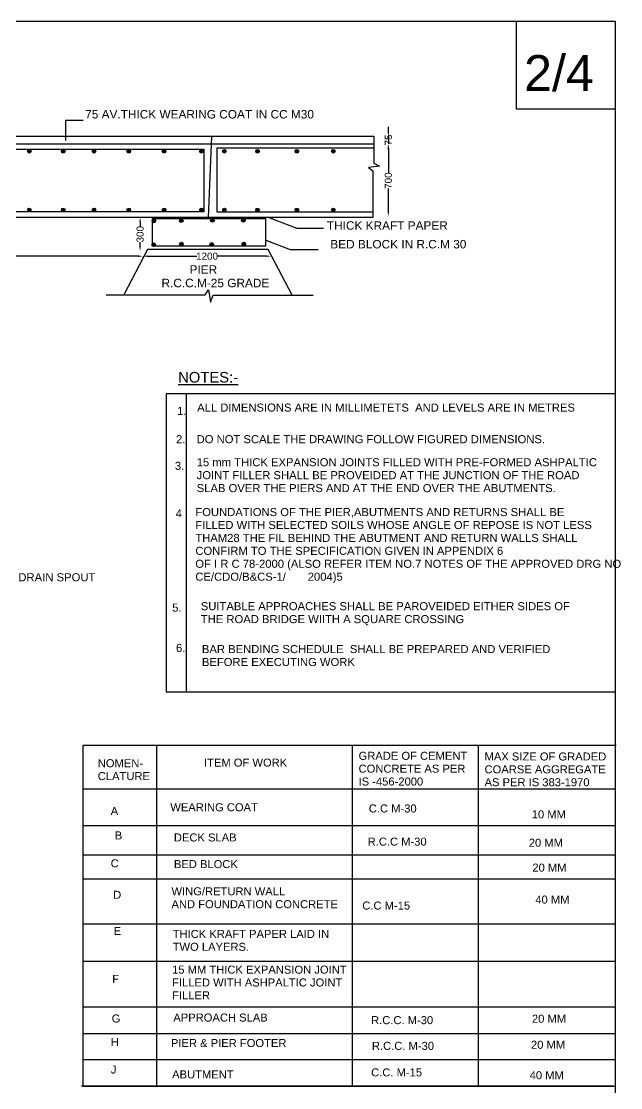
# Model space of a CAD drawing. Header units: metres. Extents: x -1552452794 to 344731, y 2311 to 4475819590.
# Drawn here: x 339641 to 344731, y 95895 to 104950 of the extents above; entities that cross this region are included whole.
import ezdxf

# ---------------------------------------------------------------- set-up
doc = ezdxf.new("R2010")
doc.units = ezdxf.units.M
doc.header["$MEASUREMENT"] = 0
for name, color, linetype in [('DIMENSION', 7, 'Continuous'), ('DIMENSION @ 1', 7, 'Continuous'), ('DRAWING', 2, 'Continuous'), ('HATCH', 7, 'Continuous'), ('TEXT', 255, 'Continuous'), ('TEXT @ 1', 255, 'Continuous')]:
    doc.layers.add(name, color=color, linetype=linetype)
doc.styles.add('Annotative', font='arial.ttf')
doc.styles.get("Standard").update_dxf_attribs({"font": 'arial.ttf'})
doc.dimstyles.new('ISO-25', dxfattribs={"dimtxt": 60, "dimasz": 40, "dimexe": 1.25, "dimexo": 0.625, "dimtad": 0, "dimlfac": 100, "dimtxsty": 'Standard', "dimcen": 2.5, "dimse1": 1, "dimse2": 1, "dimadec": 0, "dimazin": 0, "dimtfac": 1, "dimtmove": 0, "dimatfit": 3, "dimfxl": 1, "dimarcsym": 0})

# ---------------------------------------------------------------- blocks, each defined once
blk = doc.blocks.new('*D13')
at = {"layer": 'Defpoints', "color": 0, "transparency": 16777216}
for p in [(340674.3, 102955.4), (331445.9, 102934.9), (340674.3, 102939.3)]:
    blk.add_point(p, dxfattribs=at)
at = {"layer": 'DIMENSION', "color": 0, "lineweight": -2, "transparency": 16777216}
for p, q in [((331485.9, 102955.4), (335970, 102955.4)), ((340634.3, 102955.4), (336150.2, 102955.4))]:
    blk.add_line(p, q, dxfattribs=at)
at = {"layer": 'DIMENSION', "color": 0, "transparency": 16777216}
for points in [[(331485.9, 102962), (331485.9, 102948.7), (331445.9, 102955.4)], [(340634.3, 102962), (340634.3, 102948.7), (340674.3, 102955.4)]]:
    blk.add_solid(points, dxfattribs=at)
at = {"layer": 'DIMENSION', "color": 0, "transparency": 16777216, "insert": (336060.1, 102955.4), "char_height": 60, "attachment_point": 5}
blk.add_mtext('9800', dxfattribs=at)
blk = doc.blocks.new('*D14')
at = {"layer": 'Defpoints', "color": 0, "transparency": 16777216}
for p in [(340674.3, 102955.4), (341761.3, 102965.7), (341761.3, 102955.4)]:
    blk.add_point(p, dxfattribs=at)
at = {"layer": 'DIMENSION', "color": 0, "lineweight": -2, "transparency": 16777216}
for p, q in [((340714.3, 102955.4), (341130.5, 102955.4)), ((341721.3, 102955.4), (341305.1, 102955.4))]:
    blk.add_line(p, q, dxfattribs=at)
at = {"layer": 'DIMENSION', "color": 0, "transparency": 16777216}
for points in [[(340714.3, 102962), (340714.3, 102948.7), (340674.3, 102955.4)], [(341721.3, 102962), (341721.3, 102948.7), (341761.3, 102955.4)]]:
    blk.add_solid(points, dxfattribs=at)
at = {"layer": 'DIMENSION', "color": 0, "transparency": 16777216, "insert": (341217.8, 102955.4), "char_height": 60, "attachment_point": 5}
blk.add_mtext('1200', dxfattribs=at)
blk = doc.blocks.new('*D15')
at = {"layer": 'Defpoints', "color": 0, "transparency": 16777216}
for p in [(342634.9, 103974.5), (342634.9, 103910.5), (342757.8, 103910.5)]:
    blk.add_point(p, dxfattribs=at)
at = {"layer": 'DIMENSION', "color": 0, "lineweight": -2, "transparency": 16777216}
for p, q in [((342757.8, 104014.5), (342757.8, 104054.5)), ((342757.8, 103974.5), (342757.8, 103910.5)), ((342757.8, 103870.5), (342757.8, 103830.5))]:
    blk.add_line(p, q, dxfattribs=at)
at = {"layer": 'DIMENSION', "color": 0, "transparency": 16777216}
for points in [[(342751.1, 104014.5), (342764.5, 104014.5), (342757.8, 103974.5)], [(342751.1, 103870.5), (342764.5, 103870.5), (342757.8, 103910.5)]]:
    blk.add_solid(points, dxfattribs=at)
at = {"layer": 'DIMENSION', "color": 0, "transparency": 16777216, "insert": (342757.8, 103942.5), "char_height": 60, "attachment_point": 5, "rotation": 90}
blk.add_mtext('75', dxfattribs=at)
blk = doc.blocks.new('*D16')
at = {"layer": 'Defpoints', "color": 0, "transparency": 16777216}
for p in [(342756, 103899.5), (342756, 103294.1), (342757.8, 103294.1)]:
    blk.add_point(p, dxfattribs=at)
at = {"layer": 'DIMENSION', "color": 0, "lineweight": -2, "transparency": 16777216}
for p, q in [((342757.8, 103859.5), (342757.8, 103663.4)), ((342757.8, 103334.1), (342757.8, 103530.2))]:
    blk.add_line(p, q, dxfattribs=at)
at = {"layer": 'DIMENSION', "color": 0, "transparency": 16777216}
for points in [[(342751.1, 103859.5), (342764.5, 103859.5), (342757.8, 103899.5)], [(342751.1, 103334.1), (342764.5, 103334.1), (342757.8, 103294.1)]]:
    blk.add_solid(points, dxfattribs=at)
at = {"layer": 'DIMENSION', "color": 0, "transparency": 16777216, "insert": (342757.8, 103596.8), "char_height": 60, "attachment_point": 5, "rotation": 90}
blk.add_mtext('700', dxfattribs=at)
blk = doc.blocks.new('*D17')
at = {"layer": 'Defpoints', "color": 0, "transparency": 16777216}
for p in [(340642.4, 103284.9), (340642.4, 102998.8), (340649.5, 102998.8)]:
    blk.add_point(p, dxfattribs=at)
at = {"layer": 'DIMENSION', "color": 0, "lineweight": -2, "transparency": 16777216}
for p, q in [((340649.5, 103244.9), (340649.5, 103208.6)), ((340649.5, 103038.8), (340649.5, 103075.1))]:
    blk.add_line(p, q, dxfattribs=at)
at = {"layer": 'DIMENSION', "color": 0, "transparency": 16777216}
for points in [[(340642.9, 103244.9), (340656.2, 103244.9), (340649.5, 103284.9)], [(340642.9, 103038.8), (340656.2, 103038.8), (340649.5, 102998.8)]]:
    blk.add_solid(points, dxfattribs=at)
at = {"layer": 'DIMENSION', "color": 0, "transparency": 16777216, "insert": (340649.5, 103141.8), "char_height": 60, "attachment_point": 5, "rotation": 90}
blk.add_mtext('300', dxfattribs=at)

msp = doc.modelspace()

# ---------------------------------------------------------------- hatches: boundary and pattern name
at = {"layer": 'HATCH'}
h = msp.add_hatch(color=256, dxfattribs=at)
h.dxf.hatch_style = 1
h.paths.add_polyline_path([(339724.00725, 103846.50457, 1), (339693.01262, 103846.50457, 1)])
h = msp.add_hatch(color=256, dxfattribs=at)
h.dxf.hatch_style = 1
h.paths.add_polyline_path([(340012.5656, 103846.50457, 1), (339981.57097, 103846.50457, 1)])
h = msp.add_hatch(color=256, dxfattribs=at)
h.dxf.hatch_style = 1
h.paths.add_polyline_path([(340273.63928, 103846.50457, 1), (340242.64466, 103846.50457, 1)])
h = msp.add_hatch(color=256, dxfattribs=at)
h.dxf.hatch_style = 1
h.paths.add_polyline_path([(340569.0642, 103846.50457, 1), (340538.06958, 103846.50457, 1)])
h = msp.add_hatch(color=256, dxfattribs=at)
h.dxf.hatch_style = 1
h.paths.add_polyline_path([(340869.07195, 103846.50457, 1), (340838.07732, 103846.50457, 1)])
h = msp.add_hatch(color=256, dxfattribs=at)
h.dxf.hatch_style = 1
h.paths.add_polyline_path([(341185.10883, 103846.50457, 1), (341154.11421, 103846.50457, 1)])
h = msp.add_hatch(color=256, dxfattribs=at)
h.dxf.hatch_style = 1
h.paths.add_polyline_path([(341380.50771, 103846.50457, 1), (341349.51308, 103846.50457, 1)])
h = msp.add_hatch(color=256, dxfattribs=at)
h.dxf.hatch_style = 1
h.paths.add_polyline_path([(341662.19336, 103846.50457, 1), (341631.19874, 103846.50457, 1)])
h = msp.add_hatch(color=256, dxfattribs=at)
h.dxf.hatch_style = 1
h.paths.add_polyline_path([(341996.55234, 103846.50457, 1), (341965.55771, 103846.50457, 1)])
h = msp.add_hatch(color=256, dxfattribs=at)
h.dxf.hatch_style = 1
h.paths.add_polyline_path([(342305.71959, 103846.50457, 1), (342274.72497, 103846.50457, 1)])
h = msp.add_hatch(color=256, dxfattribs=at)
h.dxf.hatch_style = 1
h.paths.add_polyline_path([(339724.00725, 103348.79638, 1), (339693.01262, 103348.79638, 1)])
h = msp.add_hatch(color=256, dxfattribs=at)
h.dxf.hatch_style = 1
h.paths.add_polyline_path([(340012.5656, 103348.79638, 1), (339981.57097, 103348.79638, 1)])
h = msp.add_hatch(color=256, dxfattribs=at)
h.dxf.hatch_style = 1
h.paths.add_polyline_path([(340273.63928, 103348.79638, 1), (340242.64466, 103348.79638, 1)])
h = msp.add_hatch(color=256, dxfattribs=at)
h.dxf.hatch_style = 1
h.paths.add_polyline_path([(340569.0642, 103348.79638, 1), (340538.06958, 103348.79638, 1)])
h = msp.add_hatch(color=256, dxfattribs=at)
h.dxf.hatch_style = 1
h.paths.add_polyline_path([(340869.07195, 103348.79638, 1), (340838.07732, 103348.79638, 1)])
h = msp.add_hatch(color=256, dxfattribs=at)
h.dxf.hatch_style = 1
h.paths.add_polyline_path([(341185.10883, 103348.79638, 1), (341154.11421, 103348.79638, 1)])
h = msp.add_hatch(color=256, dxfattribs=at)
h.dxf.hatch_style = 1
h.paths.add_polyline_path([(341380.50771, 103348.79638, 1), (341349.51308, 103348.79638, 1)])
h = msp.add_hatch(color=256, dxfattribs=at)
h.dxf.hatch_style = 1
h.paths.add_polyline_path([(341662.19336, 103348.79638, 1), (341631.19874, 103348.79638, 1)])
h = msp.add_hatch(color=256, dxfattribs=at)
h.dxf.hatch_style = 1
h.paths.add_polyline_path([(341996.55234, 103348.79638, 1), (341965.55771, 103348.79638, 1)])
h = msp.add_hatch(color=256, dxfattribs=at)
h.dxf.hatch_style = 1
h.paths.add_polyline_path([(342305.71959, 103348.79638, 1), (342274.72497, 103348.79638, 1)])
h = msp.add_hatch(color=256, dxfattribs=at)
h.dxf.hatch_style = 1
h.paths.add_polyline_path([(340781.97085, 103255.36486, 1), (340750.97623, 103255.36486, 1)])
h = msp.add_hatch(color=256, dxfattribs=at)
h.dxf.hatch_style = 1
h.paths.add_polyline_path([(341014.62617, 103256.86164, 1), (340983.63154, 103256.86164, 1)])
h = msp.add_hatch(color=256, dxfattribs=at)
h.dxf.hatch_style = 1
h.paths.add_polyline_path([(341279.33366, 103259.53237, 1), (341248.33903, 103259.53237, 1)])
h = msp.add_hatch(color=256, dxfattribs=at)
h.dxf.hatch_style = 1
h.paths.add_polyline_path([(341542.72477, 103259.53237, 1), (341511.73015, 103259.53237, 1)])
h = msp.add_hatch(color=256, dxfattribs=at)
h.dxf.hatch_style = 1
h.paths.add_polyline_path([(340779.87384, 103052.60741, 1), (340748.87921, 103052.60741, 1)])
h = msp.add_hatch(color=256, dxfattribs=at)
h.dxf.hatch_style = 1
h.paths.add_polyline_path([(341016.38949, 103058.29989, 1), (340985.39487, 103058.29989, 1)])
h = msp.add_hatch(color=256, dxfattribs=at)
h.dxf.hatch_style = 1
h.paths.add_polyline_path([(341272.66913, 103055.68668, 1), (341241.67451, 103055.68668, 1)])
h = msp.add_hatch(color=256, dxfattribs=at)
h.dxf.hatch_style = 1
h.paths.add_polyline_path([(341545.39732, 103058.35742, 1), (341514.40269, 103058.35742, 1)])

# ---------------------------------------------------------------- linework, layer by layer
at = {"layer": 'DRAWING'}
msp.add_lwpolyline([(323313.58887, 104949.56104), (344682.94834, 104949.56104), (344682.94834, 89526.89585), (323313.58887, 89526.89585)], close=True, dxfattribs=at)
for points in [[(329689.73611, 103974.48546), (342634.91928, 103974.48546), (342634.91928, 103745.09116), (342681.78328, 103720.76118), (342589.47022, 103707.31582), (342626.65176, 103680.42477), (342626.65176, 103284.90831), (330897.58373, 103284.90831), (330897.58373, 103974.48546)], [(341254.41248, 103974.48546), (341226.13262, 103284.90831), (341226.13262, 103284.90831)], [(329689.73611, 103863.41349), (331761.95541, 103863.41349), (341191.23336, 103863.41349), (341191.23336, 103333.37368), (330956.87794, 103333.37368), (330956.87794, 103863.41349)], [(330382.62331, 103910.45514), (339498.46723, 103910.45514), (342634.91928, 103910.45514)], [(341300.48731, 103875.80804), (342634.91928, 103875.80804)], [(341300.48731, 103875.80804), (341300.48731, 103331.39974), (342626.65176, 103331.39974)], [(341716.63007, 103272.08142), (340751.41327, 103272.08142), (340751.41327, 103044.38858), (341716.63007, 103044.38858), (341716.63007, 103272.08142)], [(341941.33432, 102625.77179), (341736.47813, 103012.61602), (340712.86228, 103012.61602), (340509.86265, 102626.54758)], [(340362.04092, 102626.54758), (341202.91811, 102626.54758), (341231.45455, 102669.31484), (341247.30862, 102566.39487), (341270.29613, 102625.77179), (342118.10319, 102625.77179)], [(344682.94834, 101786.03427), (340871.18473, 101786.03427), (340871.18473, 99257.47943), (344682.94834, 99257.47943)], [(341043.24632, 99257.47943), (341043.24632, 101786.03427)]]:
    msp.add_lwpolyline(points, dxfattribs=at)
at = {"layer": 'HATCH'}
for centre in [(339708.50993, 103846.50457), (339997.06828, 103846.50457), (340258.14197, 103846.50457), (340553.56689, 103846.50457), (340853.57463, 103846.50457), (341169.61152, 103846.50457), (341365.01039, 103846.50457), (341646.69605, 103846.50457), (341981.05503, 103846.50457), (342290.22228, 103846.50457), (339708.50993, 103348.79638), (339997.06828, 103348.79638), (340258.14197, 103348.79638), (340553.56689, 103348.79638), (340853.57463, 103348.79638), (341169.61152, 103348.79638), (341365.01039, 103348.79638), (341646.69605, 103348.79638), (341981.05503, 103348.79638), (342290.22228, 103348.79638), (340766.47354, 103255.36486), (340999.12885, 103256.86164), (341263.83634, 103259.53237), (341527.22746, 103259.53237), (340764.37652, 103052.60741), (341000.89218, 103058.29989), (341257.17182, 103055.68668), (341529.90001, 103058.35742)]:
    msp.add_circle(centre, 15.49731, dxfattribs=at)
at = {"layer": 'TEXT'}
for points in [[(343844.0211, 104949.56104), (343844.0211, 104205.26651), (344682.94834, 104205.26651)], [(344694.0196, 98801.59151), (340162.47175, 98801.59151), (340162.47175, 95907.06435), (344675.83835, 95907.06435)], [(340789.21678, 98801.59151), (340789.21678, 95907.06435)], [(342450.41359, 98801.59151), (342450.41359, 95907.06435)], [(343519.298, 98801.59151), (343519.298, 95907.06435)], [(340159.4754, 98432.40199), (344682.79598, 98432.40199)], [(340159.4754, 98121.72405), (344682.79598, 98121.72405)], [(340159.4754, 97871.73706), (344682.79598, 97871.73706)], [(340159.4754, 97668.18157), (344682.79598, 97668.18157)], [(340159.4754, 97286.08173), (344682.79598, 97286.08173)], [(340159.4754, 96968.26367), (344682.79598, 96968.26367)], [(340159.4754, 96580.82951), (344682.79598, 96580.82951)], [(340159.4754, 96355.85368), (344682.79598, 96355.85368)], [(340159.4754, 96134.4479), (344682.79598, 96134.4479)], [(344675.83835, 95907.06435), (340150.53714, 95907.06435)]]:
    msp.add_lwpolyline(points, dxfattribs=at)

# ---------------------------------------------------------------- texts
at = {"layer": 'DIMENSION @ 1', "style": 'Annotative'}
msp.add_text('100 Ø DRAIN SPOUT ', height=68.5839793, dxfattribs=at).set_placement((339327.65222, 100194.74598))
at = {"layer": 'TEXT @ 1', "style": 'Annotative'}
for s, height, p in [('2/4', 305.842017, (343910.02444, 104357.45055)), ('75 AV.THICK WEARING COAT IN CC M30 ', 71.9302085, (340182.92804, 104124.72581)), ('THICK KRAFT PAPER ', 71.9302085, (342235.62337, 103180.0478)), ('BED BLOCK IN R.C.M 30', 71.9302085, (342264.8132, 103021.32754)), ('PIER ', 71.930209, (341069.37424, 102806.5606)), ('R.C.C.M-25 GRADE', 71.9302085, (340831.21771, 102691.61337)), ('%%UNOTES:-', 90, (340972.11418, 101882.49712)), ('ALL DIMENSIONS ARE IN MILLIMETETS  AND LEVELS ARE IN METRES', 68.3292225, (341134.10175, 101635.86358)), ('1.', 68.329223, (340963.76687, 101607.71825)), ('2.', 68.329223, (340954.4731, 101367.4659)), ('DO NOT SCALE THE DRAWING FOLLOW FIGURED DIMENSIONS.', 68.3292225, (341129.53105, 101367.4659)), ('15 mm THICK EXPANSION JOINTS FILLED WITH PRE-FORMED ASHPALTIC', 68.3292225, (341130.19126, 101171.69396)), ('3.', 68.329223, (340944.6207, 101141.51452)), ('JOINT FILLER SHALL BE PROVEIDED AT THE JUNCTION OF THE ROAD ', 68.3292225, (341130.19126, 101061.92907)), ('SLAB OVER THE PIERS AND AT THE END OVER THE ABUTMENTS.', 68.3292225, (341130.19126, 100952.16419)), ('4', 68.32922, (340951.27361, 100737.24713)), ('FOUNDATIONS OF THE PIER,ABUTMENTS AND RETURNS SHALL BE ', 68.3292225, (341118.56136, 100748.64225)), ('FILLED WITH SELECTED SOILS WHOSE ANGLE OF REPOSE IS NOT LESS ', 68.3292225, (341118.56136, 100638.87737)), ('THAM28 THE FIL BEHIND THE ABUTMENT AND RETURN WALLS SHALL ', 68.3292225, (341118.56136, 100529.11248)), ('CONFIRM TO THE SPECIFICATION GIVEN IN APPENDIX 6 ', 68.3292225, (341118.56136, 100419.3476)), ('OF I R C 78-2000 (ALSO REFER ITEM NO.7 NOTES OF THE APPROVED DRG NO', 68.3292225, (341118.56136, 100309.58272)), ('CE/CDO/B&CS-1/       2004)5', 68.3292225, (341118.56136, 100199.81783)), ('5.', 68.329223, (340921.61483, 99937.36765)), ('SUITABLE APPROACHES SHALL BE PAROVEIDED EITHER SIDES OF ', 68.3292225, (341164.87782, 99949.53075)), ('THE ROAD BRIDGE WIITH A SQUARE CROSSING', 68.3292225, (341164.87782, 99839.76586)), ('6.', 68.329223, (340954.4731, 99594.84978)), ('BAR BENDING SCHEDULE  SHALL BE PREPARED AND VERIFIED', 68.3292225, (341174.27316, 99585.30195)), ('BEFORE EXECUTING WORK', 68.3292225, (341174.27316, 99475.53707)), ('GRADE OF CEMENT ', 67.9556119, (342504.90653, 98679.19253)), ('MAX SIZE OF GRADED', 67.9556119, (343574.85744, 98673.40157)), ('NOMEN-', 67.955612, (340289.9436, 98616.17688)), ('ITEM OF WORK', 67.9556119, (341192.04812, 98621.40743)), ('CONCRETE AS PER ', 67.9556119, (342504.90653, 98570.02782)), ('COARSE AGGREGATE ', 67.9556119, (343574.85744, 98564.23686)), ('CLATURE ', 67.955612, (340289.9436, 98507.01217)), ('IS -456-2000', 67.9556119, (342504.90653, 98460.86311)), ('AS PER IS 383-1970', 67.9556119, (343574.85744, 98455.07215)), ('A', 67.95561, (340399.74205, 98211.16227)), ('WEARING COAT ', 67.9556119, (340906.12522, 98242.25497)), ('C.C M-30', 67.955612, (342591.95304, 98232.10521)), ('10 MM', 67.955612, (343975.80971, 98182.20745)), ('B', 67.95561, (340434.42861, 98003.16496)), ('DECK SLAB ', 67.955612, (340936.34265, 97985.93736)), ('R.C.C M-30', 67.955612, (342581.89749, 97950.65192)), ('20 MM', 67.955612, (343950.62006, 97940.9588)), ('C', 67.95561, (340399.74205, 97766.25434)), ('BED BLOCK', 67.955612, (340936.34265, 97759.77843)), ('20 MM', 67.955612, (343980.83749, 97729.88958)), ('D', 67.95561, (340420.61493, 97499.06052)), ('WING/RETURN WALL ', 67.9556119, (340916.18077, 97528.59651)), ('40 MM', 67.955612, (344005.97636, 97458.50301)), ('AND FOUNDATION CONCRETE', 67.9556119, (340916.18077, 97419.4318)), ('C.C M-15', 67.955612, (342536.59674, 97407.87878)), ('E', 67.95561, (340424.67778, 97191.3507)), ('THICK KRAFT PAPER LAID IN ', 67.9556119, (340926.2871, 97166.75467)), ('TWO LAYERS.', 67.9556119, (340926.2871, 97057.58996)), ('15 MM THICK EXPANSION JOINT ', 67.9556119, (340921.3609, 96863.73574)), ('F', 67.95561, (340412.54002, 96784.67559)), ('FILLED WITH ASHPALTIC JOINT ', 67.9556119, (340921.3609, 96754.57102)), ('FILLER', 67.955612, (340921.3609, 96645.40631)), ('APPROACH SLAB ', 67.9556119, (340931.41644, 96456.64551)), ('G', 67.95561, (340408.47717, 96448.61288)), ('R.C.C. M-30', 67.9556119, (342611.03138, 96434.78576)), ('20 MM', 67.955612, (343977.43485, 96446.9939)), ('H', 67.95561, (340400.40227, 96250.22566)), ('PIER & PIER FOOTER', 67.9556119, (340911.25456, 96240.53255)), ('R.C.C. M-30', 67.9556119, (342618.11037, 96216.49254)), ('20 MM', 67.955612, (343969.10602, 96225.65039)), ('J', 67.95561, (340400.40227, 96015.39066)), ('ABUTMENT ', 67.955612, (340921.3609, 95974.16896)), (' C.C. M-15', 67.955612, (342585.26643, 95991.1704)), ('40 MM ', 67.955612, (343958.08554, 95967.13263))]:
    msp.add_text(s, height=height, dxfattribs=at).set_placement(p)

# ---------------------------------------------------------------- dimensions: what is measured, and where the dimension line sits
at = {"layer": 'DIMENSION'}
dim = msp.add_linear_dim(base=(342757.7983, 103910.45514), p1=(342634.91928, 103974.48546), p2=(342634.91928, 103910.45514), angle=90, text='75', dimstyle='ISO-25', dxfattribs=at)
dim.commit()
dim.dimension.update_dxf_attribs({"geometry": '*D15', "text_midpoint": (342757.7983, 103942.4703), "dimtype": 160})
for base, p1, p2, text, picture, middle in [((342757.7983, 103294.09109), (342755.97674, 103899.52577), (342755.97674, 103294.09109), '700', '*D16', (342757.7983, 103596.80843)), ((340649.5428, 102998.76306), (340642.41601, 103284.90831), (340642.41601, 102998.76306), '300', '*D17', (340649.5428, 103141.83569))]:
    dim = msp.add_linear_dim(base=base, p1=p1, p2=p2, angle=90, text=text, dimstyle='ISO-25', dxfattribs=at)
    dim.commit()
    dim.dimension.update_dxf_attribs({"geometry": picture, "text_midpoint": middle})
for base, p1, p2, text, picture, middle in [((340674.3228, 102955.37273), (331445.85377, 102934.90487), (340674.3228, 102939.32092), '9800', '*D13', (336060.08828, 102955.37273)), ((341761.30848, 102955.37273), (340674.3228, 102955.37273), (341761.30848, 102965.72713), '1200', '*D14', (341217.81564, 102955.37273))]:
    dim = msp.add_linear_dim(base=base, p1=p1, p2=p2, text=text, dimstyle='ISO-25', dxfattribs=at)
    dim.commit()
    dim.dimension.update_dxf_attribs({"geometry": picture, "text_midpoint": middle})

# ---------------------------------------------------------------- leaders
for points in [[(340018.95683, 103937.66876), (340018.95683, 104110.24163), (340165.12331, 104110.24163)], [(341742.4546, 103284.90831), (341981.34585, 103193.45548), (342207.04582, 103193.45548)], [(341716.63007, 103092.45594), (341922.72129, 103011.94886), (342163.07893, 103011.94886)]]:
    msp.add_leader(points, dimstyle='ISO-25', override={"dimgap": 0.625, "dimtad": 0}, dxfattribs=at)

doc.saveas('drawing.dxf')
